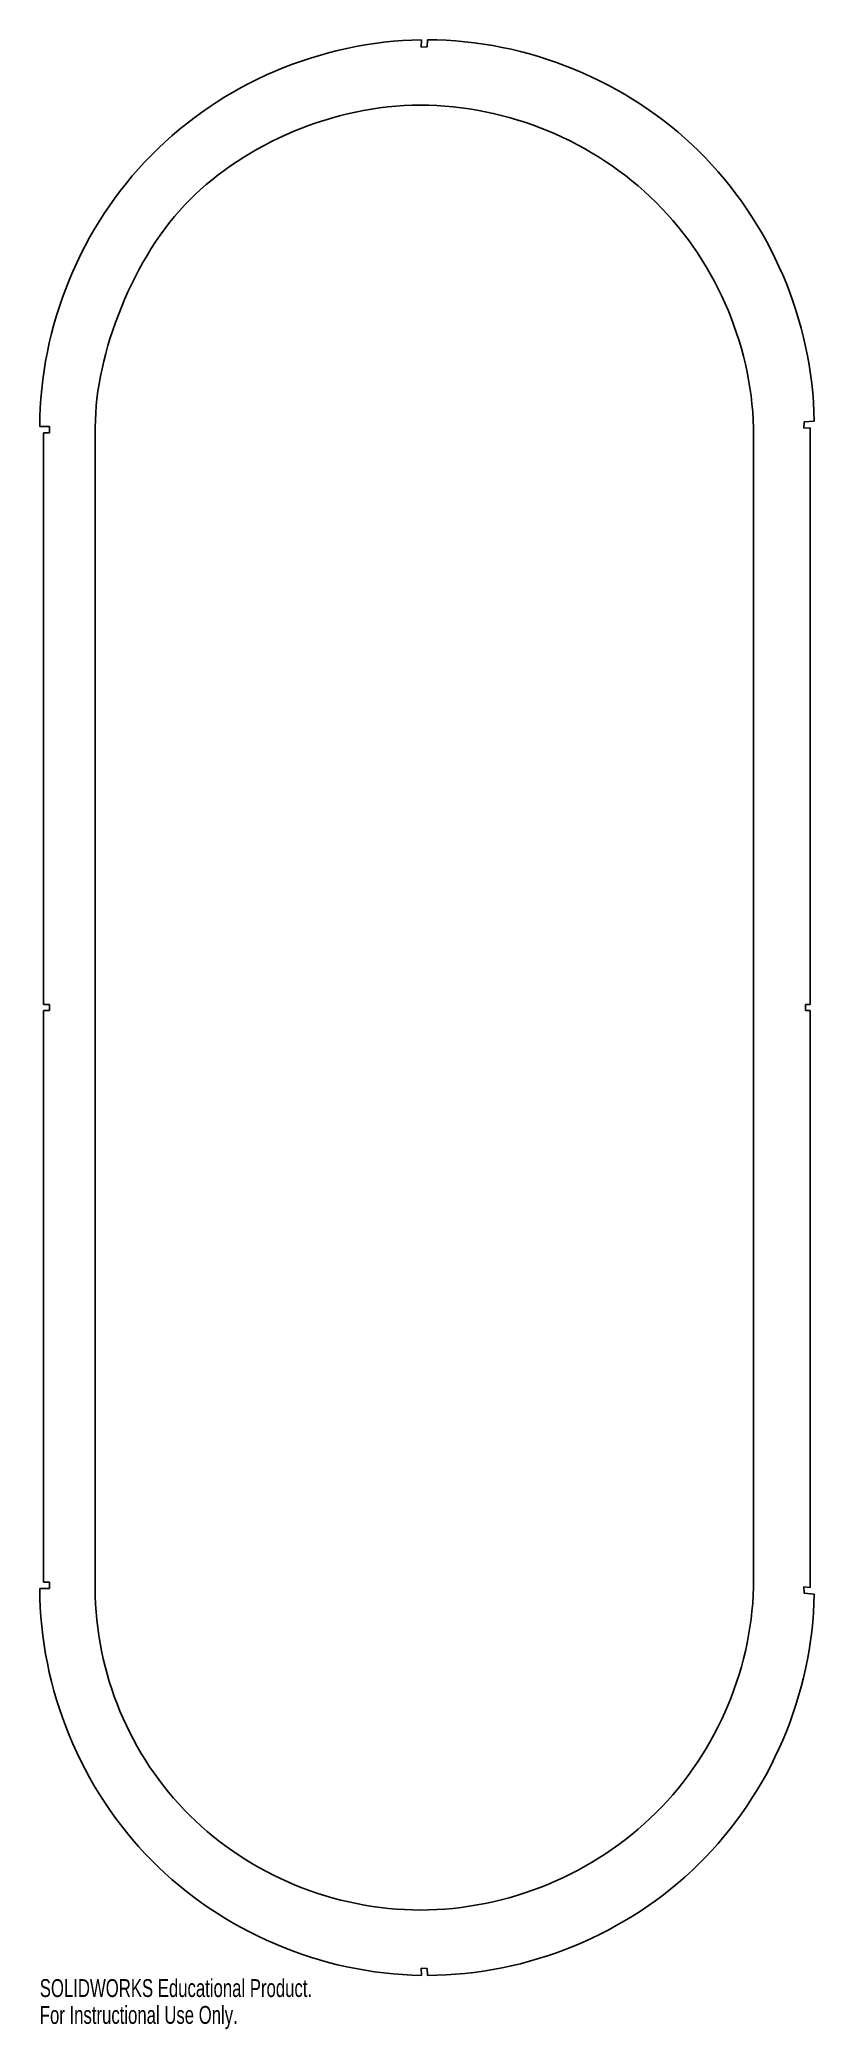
# Model space of a CAD drawing. Header units: millimetres. Extents: x 31 to 240, y -276 to 262.
import ezdxf

# ---------------------------------------------------------------- set-up
doc = ezdxf.new("R2010")
doc.units = ezdxf.units.MM
doc.styles.add('SLDTEXTSTYLE0', font='TXT', dxfattribs={"width": 0.7})

msp = doc.modelspace()

# ---------------------------------------------------------------- linework, layer by layer
at = {"color": 7, "linetype": 'Continuous', "lineweight": 25}
for p, q in [((133.92, 259.9), (134.02, 261.86)), ((133.92, 259.9), (135.55, 260)), ((135.65, 261.88), (135.55, 260)), ((30.77, 157.2), (33.37, 157.2)), ((33.37, 157.2), (33.37, 155.48)), ((45.77, 157.1), (45.77, -157.1)), ((237.49, 156.77), (237.62, 158.49)), ((239.24, 156.91), (237.49, 156.77)), ((240.32, 158.7), (237.62, 158.49)), ((239.24, 0.8), (239.24, 156.91)), ((31.77, 155.48), (33.37, 155.48)), ((31.77, 0.8), (31.77, 155.48)), ((223.93, 154.65), (223.93, -154.65)), ((31.77, 0.8), (33.37, 0.8)), ((33.37, 0.8), (33.37, -0.8)), ((237.92, 0.8), (237.92, -0.8)), ((239.24, 0.8), (237.92, 0.8)), ((31.77, -0.8), (33.37, -0.8)), ((31.77, -0.8), (31.77, -155.48)), ((239.24, -0.8), (237.92, -0.8)), ((239.24, -0.8), (239.24, -156.91)), ((31.77, -155.48), (33.37, -155.48)), ((33.37, -157.2), (33.37, -155.48)), ((30.77, -157.2), (33.37, -157.2)), ((237.49, -156.77), (237.62, -158.49)), ((239.24, -156.91), (237.49, -156.77)), ((240.32, -158.7), (237.62, -158.49)), ((133.92, -259.9), (134.02, -261.86)), ((133.92, -259.9), (135.55, -260)), ((135.65, -261.88), (135.55, -260))]:
    msp.add_line(p, q, dxfattribs=at)
for points in [[(134.02, 261.86), (106.86, 261.47), (80.03, 250.02), (41.89, 211.35), (30.8, 184.36), (30.77, 157.2)], [(135.65, 261.88), (162.8, 261.85), (189.77, 250.77), (228.44, 212.66), (239.9, 185.84), (240.32, 158.7)], [(133.79, 244.19), (110.07, 244.19), (86.51, 233.67), (56.16, 203.5), (45.77, 176.74), (45.77, 157.1)], [(133.79, 244.19), (157.31, 244.19), (180.84, 234.48), (214.26, 201.18), (223.93, 177.85), (223.93, 154.65)], [(133.79, -244.19), (157.31, -244.19), (180.84, -234.48), (214.26, -201.18), (223.93, -177.85), (223.93, -154.65)], [(134.02, -261.86), (106.86, -261.47), (80.03, -250.02), (41.89, -211.35), (30.8, -184.36), (30.77, -157.2)], [(133.79, -244.19), (110.49, -244.19), (87.55, -234.7), (55.12, -202.47), (45.77, -179.99), (45.77, -157.1)], [(135.65, -261.88), (162.8, -261.85), (189.77, -250.77), (228.44, -212.66), (239.9, -185.84), (240.32, -158.7)]]:
    msp.add_open_spline(points, degree=3, knots=[0, 0, 0, 0, 0.5, 0.5, 1, 1, 1, 1], dxfattribs=at)

# ---------------------------------------------------------------- texts
at = {"color": 7, "linetype": 'Continuous', "char_height": 4.8336, "attachment_point": 1, "style": 'SLDTEXTSTYLE0'}
for s, insert in [('SOLIDWORKS Educational Product.', (30.77, -262.89)), ('For Instructional Use Only.', (30.77, -270.15))]:
    msp.add_mtext(s, dxfattribs=dict(at, insert=insert))

doc.saveas('drawing.dxf')
